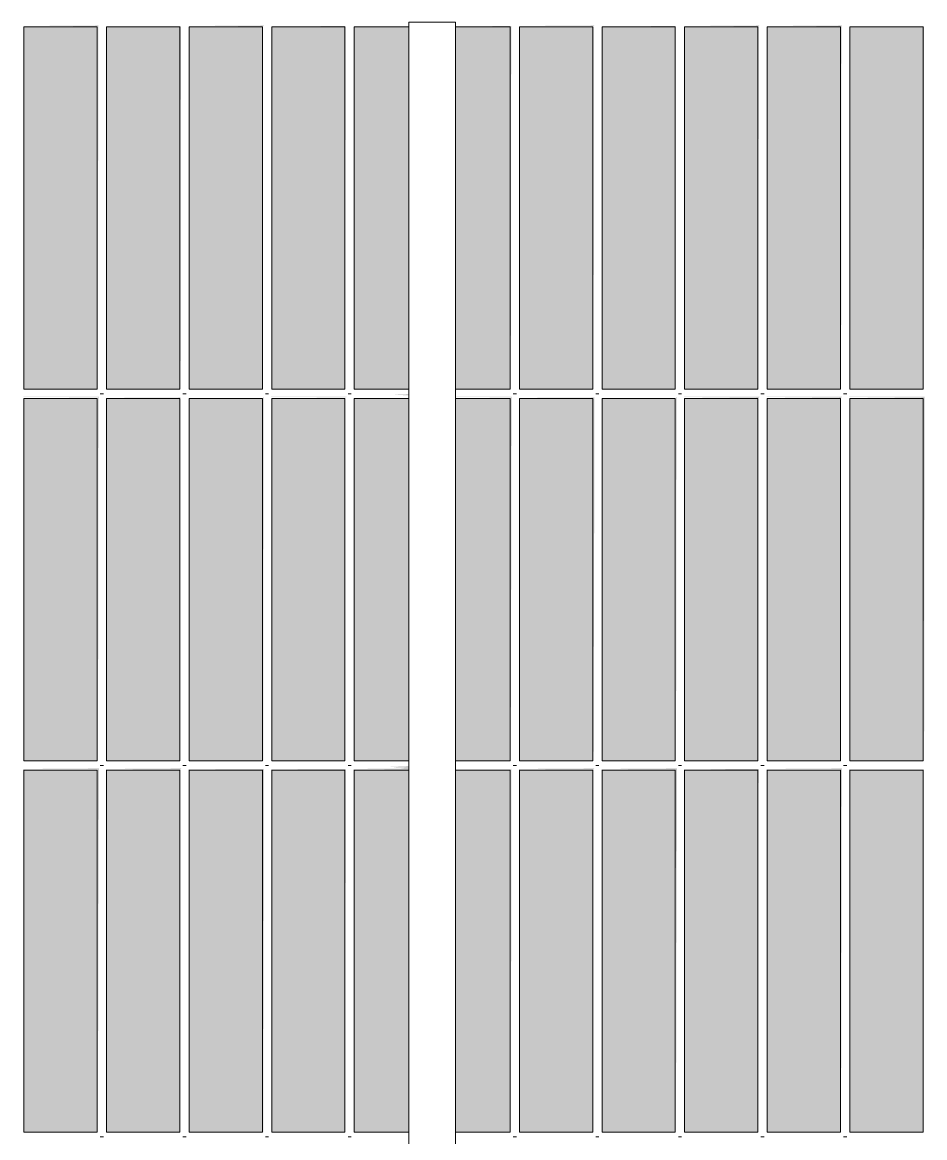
# Model space of a CAD drawing. Header units: metres. Extents: x -14 to 130, y -38 to 4.
# Drawn here: x 109.645 to 110.131, y -30.994 to -30.394 of the extents above; entities that cross this region are included whole.
import ezdxf

# ---------------------------------------------------------------- set-up
doc = ezdxf.new("R2010")
doc.units = ezdxf.units.M
doc.header["$MEASUREMENT"] = 0
doc.layers.add('A-Ost_Ansicht Ost PP_2_140 Brüstung', color=7, linetype='Continuous')
doc.layers.add('A-Ost_Ansicht Ost PP_2_717 Außen Ausstattung', color=7, linetype='Continuous')

msp = doc.modelspace()

# ---------------------------------------------------------------- hatches: boundary and pattern name
at = {"layer": 'A-Ost_Ansicht Ost PP_2_140 Brüstung', "linetype": 'Continuous', "lineweight": 0, "true_color": 0x000000}
for points in [[(109.68534, -30.39623), (109.64587, -30.39623), (109.64587, -30.59123), (109.68534, -30.59123)], [(109.7298, -30.39623), (109.69034, -30.39623), (109.69034, -30.59123), (109.7298, -30.59123)], [(109.7348, -30.39623), (109.7348, -30.59123), (109.77427, -30.59123), (109.77427, -30.39623)], [(109.81873, -30.39623), (109.77927, -30.39623), (109.77927, -30.59123), (109.81873, -30.59123)], [(109.82373, -30.39623), (109.82373, -30.59123), (109.85318, -30.59123), (109.85318, -30.39623)], [(109.87821, -30.39623), (109.87821, -30.59123), (109.90766, -30.59123), (109.90766, -30.39623)], [(109.95212, -30.39623), (109.91266, -30.39623), (109.91266, -30.59123), (109.95212, -30.59123)], [(109.99659, -30.39623), (109.95712, -30.39623), (109.95712, -30.59123), (109.99659, -30.59123)], [(110.00159, -30.59123), (110.04105, -30.59123), (110.04105, -30.39623), (110.00159, -30.39623)], [(110.04605, -30.59123), (110.08552, -30.59123), (110.08552, -30.39623), (110.04605, -30.39623)], [(110.09052, -30.59123), (110.12998, -30.59123), (110.12998, -30.39623), (110.09052, -30.39623)], [(109.64587, -30.59623), (109.64587, -30.79123), (109.68534, -30.79123), (109.68534, -30.59623)], [(109.69034, -30.79123), (109.7298, -30.79123), (109.7298, -30.59623), (109.69034, -30.59623)], [(109.77427, -30.59623), (109.7348, -30.59623), (109.7348, -30.79123), (109.77427, -30.79123)], [(109.77927, -30.59623), (109.77927, -30.79123), (109.81873, -30.79123), (109.81873, -30.59623)], [(109.82373, -30.59623), (109.82373, -30.79123), (109.85318, -30.79123), (109.85318, -30.59623)], [(109.87821, -30.59623), (109.87821, -30.79123), (109.90766, -30.79123), (109.90766, -30.59623)], [(109.91266, -30.79123), (109.95212, -30.79123), (109.95212, -30.59623), (109.91266, -30.59623)], [(109.95712, -30.79123), (109.99659, -30.79123), (109.99659, -30.59623), (109.95712, -30.59623)], [(110.00159, -30.79123), (110.04105, -30.79123), (110.04105, -30.59623), (110.00159, -30.59623)], [(110.04605, -30.59623), (110.04605, -30.79123), (110.08552, -30.79123), (110.08552, -30.59623)], [(110.12998, -30.59623), (110.09052, -30.59623), (110.09052, -30.79123), (110.12998, -30.79123)], [(109.68534, -30.79623), (109.64587, -30.79623), (109.64587, -30.99123), (109.68534, -30.99123)], [(109.69034, -30.79623), (109.69034, -30.99123), (109.7298, -30.99123), (109.7298, -30.79623)], [(109.7348, -30.99123), (109.77427, -30.99123), (109.77427, -30.79623), (109.7348, -30.79623)], [(109.77927, -30.79623), (109.77927, -30.99123), (109.81873, -30.99123), (109.81873, -30.79623)], [(109.82373, -30.99123), (109.85318, -30.99123), (109.85318, -30.79623), (109.82373, -30.79623)], [(109.87821, -30.99123), (109.90766, -30.99123), (109.90766, -30.79623), (109.87821, -30.79623)], [(109.91266, -30.79623), (109.91266, -30.99123), (109.95212, -30.99123), (109.95212, -30.79623)], [(109.95712, -30.99123), (109.99659, -30.99123), (109.99659, -30.79623), (109.95712, -30.79623)], [(110.04105, -30.79623), (110.00159, -30.79623), (110.00159, -30.99123), (110.04105, -30.99123)], [(110.08552, -30.79623), (110.04605, -30.79623), (110.04605, -30.99123), (110.08552, -30.99123)], [(110.09052, -30.79623), (110.09052, -30.99123), (110.12998, -30.99123), (110.12998, -30.79623)]]:
    msp.add_hatch(color=18, dxfattribs=at).paths.add_polyline_path(points)
at = {"layer": 'A-Ost_Ansicht Ost PP_2_717 Außen Ausstattung', "linetype": 'Continuous', "lineweight": 0, "true_color": 0x000000}
for points in [[(109.68623, -30.39534), (109.64498, -30.39534), (109.68592, -30.39564)], [(109.68592, -30.39564), (109.64529, -30.39564), (109.68567, -30.39589)], [(109.64554, -30.39589), (109.68549, -30.39608)], [(109.68549, -30.39608), (109.64572, -30.39608), (109.68538, -30.39619)], [(109.68538, -30.39619), (109.68538, -30.59127), (109.68549, -30.39608)], [(109.68567, -30.39589), (109.68549, -30.59138)], [(109.68567, -30.39589), (109.68567, -30.59156), (109.68592, -30.39564)], [(109.68592, -30.59181), (109.68623, -30.39534)], [(109.68944, -30.39534), (109.73039, -30.39564)], [(109.68975, -30.39564), (109.73014, -30.39589)], [(109.73014, -30.39589), (109.69, -30.39589), (109.72995, -30.39608)], [(109.69019, -30.39608), (109.72984, -30.39619)], [(109.72984, -30.59127), (109.72995, -30.39608)], [(109.73014, -30.39589), (109.72995, -30.59138)], [(109.73014, -30.39589), (109.73014, -30.59156), (109.73039, -30.39564)], [(109.73039, -30.59181), (109.73069, -30.39534)], [(109.77516, -30.39534), (109.73391, -30.39534), (109.77485, -30.39564)], [(109.77485, -30.39564), (109.73422, -30.39564), (109.7746, -30.39589)], [(109.73447, -30.39589), (109.77442, -30.39608)], [(109.73465, -30.39608), (109.7743, -30.39619)], [(109.7743, -30.39619), (109.7743, -30.59127), (109.77442, -30.39608)], [(109.77442, -30.59138), (109.7746, -30.39589)], [(109.77485, -30.39564), (109.7746, -30.59156)], [(109.77516, -30.39534), (109.77485, -30.59181)], [(109.77837, -30.39534), (109.81931, -30.39564)], [(109.81931, -30.39564), (109.77868, -30.39564), (109.81906, -30.39589)], [(109.77893, -30.39589), (109.81888, -30.39608)], [(109.77911, -30.39608), (109.81877, -30.39619)], [(109.81877, -30.39619), (109.81877, -30.59127), (109.81888, -30.39608)], [(109.81888, -30.39608), (109.81888, -30.59138), (109.81906, -30.39589)], [(109.81931, -30.39564), (109.81906, -30.59156)], [(109.81931, -30.59181), (109.81962, -30.39534)], [(109.82284, -30.39534), (109.85318, -30.39564)], [(109.82314, -30.39564), (109.85318, -30.39589)], [(109.85318, -30.39589), (109.82339, -30.39589), (109.85318, -30.39608)], [(109.82358, -30.39608), (109.85318, -30.39619)], [(109.85231, -30.39498), (109.85318, -30.39534)], [(109.85259, -30.39458), (109.85318, -30.39498)], [(109.87819, -30.39534), (109.90824, -30.39564)], [(109.90824, -30.39564), (109.87819, -30.39564), (109.90799, -30.39589)], [(109.90799, -30.39589), (109.87819, -30.39589), (109.90781, -30.39608)], [(109.90781, -30.39608), (109.87819, -30.39608), (109.9077, -30.39619)], [(109.9077, -30.59127), (109.90781, -30.39608)], [(109.90799, -30.39589), (109.90781, -30.59138)], [(109.90799, -30.39589), (109.90799, -30.59156), (109.90824, -30.39564)], [(109.90824, -30.59181), (109.90855, -30.39534)], [(109.95301, -30.39534), (109.91176, -30.39534), (109.95271, -30.39564)], [(109.91207, -30.39564), (109.95246, -30.39589)], [(109.91232, -30.39589), (109.95227, -30.39608)], [(109.95227, -30.39608), (109.91251, -30.39608), (109.95216, -30.39619)], [(109.95227, -30.39608), (109.95216, -30.59127)], [(109.95227, -30.59138), (109.95246, -30.39589)], [(109.95246, -30.39589), (109.95246, -30.59156), (109.95271, -30.39564)], [(109.95271, -30.59181), (109.95301, -30.39534)], [(109.95623, -30.39534), (109.99717, -30.39564)], [(109.99717, -30.39564), (109.95654, -30.39564), (109.99692, -30.39589)], [(109.99692, -30.39589), (109.95679, -30.39589), (109.99674, -30.39608)], [(109.99674, -30.39608), (109.95697, -30.39608), (109.99663, -30.39619)], [(109.99663, -30.59127), (109.99674, -30.39608)], [(109.99674, -30.59138), (109.99692, -30.39589)], [(109.99717, -30.39564), (109.99692, -30.59156)], [(109.99748, -30.39534), (109.99717, -30.59181)], [(110.04194, -30.39534), (110.00069, -30.39534), (110.04164, -30.39564)], [(110.04164, -30.39564), (110.001, -30.39564), (110.04139, -30.39589)], [(110.00125, -30.39589), (110.0412, -30.39608)], [(110.00144, -30.39608), (110.04109, -30.39619)], [(110.04109, -30.39619), (110.04109, -30.59127), (110.0412, -30.39608)], [(110.0412, -30.59138), (110.04139, -30.39589)], [(110.04139, -30.39589), (110.04139, -30.59156), (110.04164, -30.39564)], [(110.04164, -30.59181), (110.04194, -30.39534)], [(110.08641, -30.39534), (110.04516, -30.39534), (110.0861, -30.39564)], [(110.0861, -30.39564), (110.04547, -30.39564), (110.08585, -30.39589)], [(110.08585, -30.39589), (110.04572, -30.39589), (110.08567, -30.39608)], [(110.0459, -30.39608), (110.08555, -30.39619)], [(110.08555, -30.59127), (110.08567, -30.39608)], [(110.08567, -30.39608), (110.08567, -30.59138), (110.08585, -30.39589)], [(110.08585, -30.39589), (110.08585, -30.59156), (110.0861, -30.39564)], [(110.08641, -30.39534), (110.0861, -30.59181)], [(110.08962, -30.39534), (110.13056, -30.39564)], [(110.08993, -30.39564), (110.13031, -30.39589)], [(110.13031, -30.39589), (110.09018, -30.39589), (110.13013, -30.39608)], [(110.13013, -30.39608), (110.09036, -30.39608), (110.13002, -30.39619)], [(110.13013, -30.39608), (110.13002, -30.59127)], [(110.13013, -30.59138), (110.13031, -30.39589)], [(110.13031, -30.39589), (110.13031, -30.59156), (110.13056, -30.39564)], [(110.13056, -30.59181), (110.13087, -30.39534)], [(109.84111, -30.59127), (109.85318, -30.59138)], [(109.84153, -30.59138), (109.85318, -30.59156)], [(109.84192, -30.59156), (109.85318, -30.59181)], [(109.84228, -30.59181), (109.85318, -30.59212)], [(109.68623, -30.59534), (109.64498, -30.59534), (109.68592, -30.59564)], [(109.64529, -30.59564), (109.68567, -30.59589)], [(109.68567, -30.59589), (109.64554, -30.59589), (109.68549, -30.59608)], [(109.64572, -30.59608), (109.68538, -30.59619)], [(109.68538, -30.59619), (109.68538, -30.79127), (109.68549, -30.59608)], [(109.68549, -30.79138), (109.68567, -30.59589)], [(109.68592, -30.59564), (109.68567, -30.79156)], [(109.68592, -30.59564), (109.68592, -30.79181), (109.68623, -30.59534)], [(109.68944, -30.59534), (109.73039, -30.59564)], [(109.73039, -30.59564), (109.68975, -30.59564), (109.73014, -30.59589)], [(109.69, -30.59589), (109.72995, -30.59608)], [(109.69019, -30.59608), (109.72984, -30.59619)], [(109.72995, -30.59608), (109.72984, -30.79127)], [(109.73014, -30.59589), (109.72995, -30.79138)], [(109.73039, -30.59564), (109.73014, -30.79156)], [(109.73039, -30.79181), (109.73069, -30.59534)], [(109.73391, -30.59534), (109.77485, -30.59564)], [(109.73422, -30.59564), (109.7746, -30.59589)], [(109.7746, -30.59589), (109.73447, -30.59589), (109.77442, -30.59608)], [(109.77442, -30.59608), (109.73465, -30.59608), (109.7743, -30.59619)], [(109.77442, -30.59608), (109.7743, -30.79127)], [(109.7746, -30.59589), (109.77442, -30.79138)], [(109.77485, -30.59564), (109.7746, -30.79156)], [(109.77485, -30.59564), (109.77485, -30.79181), (109.77516, -30.59534)], [(109.81962, -30.59534), (109.77837, -30.59534), (109.81931, -30.59564)], [(109.77868, -30.59564), (109.81906, -30.59589)], [(109.81906, -30.59589), (109.77893, -30.59589), (109.81888, -30.59608)], [(109.77911, -30.59608), (109.81877, -30.59619)], [(109.81877, -30.79127), (109.81888, -30.59608)], [(109.81888, -30.79138), (109.81906, -30.59589)], [(109.81906, -30.79156), (109.81931, -30.59564)], [(109.81931, -30.79181), (109.81962, -30.59534)], [(109.82284, -30.59534), (109.85318, -30.59564)], [(109.82314, -30.59564), (109.85318, -30.59589)], [(109.82339, -30.59589), (109.85318, -30.59608)], [(109.82358, -30.59608), (109.85318, -30.59619)], [(109.84259, -30.59212), (109.85318, -30.59248)], [(109.84284, -30.59248), (109.85318, -30.59287)], [(109.84284, -30.59498), (109.85318, -30.59534)], [(109.84302, -30.59287), (109.85318, -30.5933)], [(109.84302, -30.59458), (109.85318, -30.59498)], [(109.84314, -30.5933), (109.85318, -30.59373)], [(109.85318, -30.59416), (109.84314, -30.59416), (109.85318, -30.59458)], [(109.85318, -30.59373), (109.84317, -30.59373), (109.85318, -30.59416)], [(109.90855, -30.59534), (109.87819, -30.59534), (109.90824, -30.59564)], [(109.87819, -30.59564), (109.90799, -30.59589)], [(109.90799, -30.59589), (109.87819, -30.59589), (109.90781, -30.59608)], [(109.87819, -30.59619), (109.9077, -30.59619), (109.87819, -30.59608)], [(109.90781, -30.59608), (109.9077, -30.79127)], [(109.90781, -30.59608), (109.90781, -30.79138), (109.90799, -30.59589)], [(109.90799, -30.59589), (109.90799, -30.79156), (109.90824, -30.59564)], [(109.90824, -30.59564), (109.90824, -30.79181), (109.90855, -30.59534)], [(109.91176, -30.59534), (109.95271, -30.59564)], [(109.95271, -30.59564), (109.91207, -30.59564), (109.95246, -30.59589)], [(109.91232, -30.59589), (109.95227, -30.59608)], [(109.91251, -30.59608), (109.95216, -30.59619)], [(109.95216, -30.59619), (109.95216, -30.79127), (109.95227, -30.59608)], [(109.95246, -30.59589), (109.95227, -30.79138)], [(109.95246, -30.59589), (109.95246, -30.79156), (109.95271, -30.59564)], [(109.95271, -30.59564), (109.95271, -30.79181), (109.95301, -30.59534)], [(109.95623, -30.59534), (109.99717, -30.59564)], [(109.95654, -30.59564), (109.99692, -30.59589)], [(109.95679, -30.59589), (109.99674, -30.59608)], [(109.95697, -30.59608), (109.99663, -30.59619)], [(109.99663, -30.59619), (109.99663, -30.79127), (109.99674, -30.59608)], [(109.99692, -30.59589), (109.99674, -30.79138)], [(109.99692, -30.79156), (109.99717, -30.59564)], [(109.99717, -30.59564), (109.99717, -30.79181), (109.99748, -30.59534)], [(110.04194, -30.59534), (110.00069, -30.59534), (110.04164, -30.59564)], [(110.04164, -30.59564), (110.001, -30.59564), (110.04139, -30.59589)], [(110.04139, -30.59589), (110.00125, -30.59589), (110.0412, -30.59608)], [(110.00144, -30.59608), (110.04109, -30.59619)], [(110.04109, -30.59619), (110.04109, -30.79127), (110.0412, -30.59608)], [(110.04139, -30.59589), (110.0412, -30.79138)], [(110.04139, -30.79156), (110.04164, -30.59564)], [(110.04194, -30.59534), (110.04164, -30.79181)], [(110.08641, -30.59534), (110.04516, -30.59534), (110.0861, -30.59564)], [(110.0861, -30.59564), (110.04547, -30.59564), (110.08585, -30.59589)], [(110.08585, -30.59589), (110.04572, -30.59589), (110.08567, -30.59608)], [(110.08567, -30.59608), (110.0459, -30.59608), (110.08555, -30.59619)], [(110.08555, -30.59619), (110.08555, -30.79127), (110.08567, -30.59608)], [(110.08567, -30.79138), (110.08585, -30.59589)], [(110.0861, -30.59564), (110.08585, -30.79156)], [(110.08641, -30.59534), (110.0861, -30.79181)], [(110.13087, -30.59534), (110.08962, -30.59534), (110.13056, -30.59564)], [(110.13056, -30.59564), (110.08993, -30.59564), (110.13031, -30.59589)], [(110.09018, -30.59589), (110.13013, -30.59608)], [(110.13013, -30.59608), (110.09036, -30.59608), (110.13002, -30.59619)], [(110.13002, -30.59619), (110.13002, -30.79127), (110.13013, -30.59608)], [(110.13013, -30.79138), (110.13031, -30.59589)], [(110.13031, -30.59589), (110.13031, -30.79156), (110.13056, -30.59564)], [(110.13056, -30.59564), (110.13056, -30.79181), (110.13087, -30.59534)], [(109.68623, -30.79534), (109.64498, -30.79534), (109.68592, -30.79564)], [(109.64529, -30.79564), (109.68567, -30.79589)], [(109.64554, -30.79589), (109.68549, -30.79608)], [(109.64572, -30.79608), (109.68538, -30.79619)], [(109.68538, -30.99127), (109.68549, -30.79608)], [(109.68567, -30.79589), (109.68549, -30.99138)], [(109.68567, -30.79589), (109.68567, -30.99156), (109.68592, -30.79564)], [(109.68592, -30.79564), (109.68592, -30.99181), (109.68623, -30.79534)], [(109.73069, -30.79534), (109.68944, -30.79534), (109.73039, -30.79564)], [(109.68975, -30.79564), (109.73014, -30.79589)], [(109.73014, -30.79589), (109.69, -30.79589), (109.72995, -30.79608)], [(109.72995, -30.79608), (109.69019, -30.79608), (109.72984, -30.79619)], [(109.72984, -30.99127), (109.72995, -30.79608)], [(109.73014, -30.79589), (109.72995, -30.99138)], [(109.73039, -30.79564), (109.73014, -30.99156)], [(109.73039, -30.99181), (109.73069, -30.79534)], [(109.73391, -30.79534), (109.77485, -30.79564)], [(109.73422, -30.79564), (109.7746, -30.79589)], [(109.7746, -30.79589), (109.73447, -30.79589), (109.77442, -30.79608)], [(109.73465, -30.79608), (109.7743, -30.79619)], [(109.77442, -30.79608), (109.7743, -30.99127)], [(109.7746, -30.79589), (109.77442, -30.99138)], [(109.7746, -30.79589), (109.7746, -30.99156), (109.77485, -30.79564)], [(109.77485, -30.79564), (109.77485, -30.99181), (109.77516, -30.79534)], [(109.77837, -30.79534), (109.81931, -30.79564)], [(109.77868, -30.79564), (109.81906, -30.79589)], [(109.81906, -30.79589), (109.77893, -30.79589), (109.81888, -30.79608)], [(109.77911, -30.79608), (109.81877, -30.79619)], [(109.81877, -30.79619), (109.81877, -30.99127), (109.81888, -30.79608)], [(109.81888, -30.79608), (109.81888, -30.99138), (109.81906, -30.79589)], [(109.81931, -30.79564), (109.81906, -30.99156)], [(109.81931, -30.99181), (109.81962, -30.79534)], [(109.85318, -30.79534), (109.82284, -30.79534), (109.85318, -30.79564)], [(109.85318, -30.79564), (109.82314, -30.79564), (109.85318, -30.79589)], [(109.82339, -30.79589), (109.85318, -30.79608)], [(109.85318, -30.79608), (109.82358, -30.79608), (109.85318, -30.79619)], [(109.84111, -30.79127), (109.85318, -30.79138)], [(109.84153, -30.79138), (109.85318, -30.79156)], [(109.84192, -30.79156), (109.85318, -30.79181)], [(109.84228, -30.79181), (109.85318, -30.79212)], [(109.84259, -30.79212), (109.85318, -30.79248)], [(109.84284, -30.79248), (109.85318, -30.79287)], [(109.85318, -30.79498), (109.84284, -30.79498), (109.85318, -30.79534)], [(109.84302, -30.79287), (109.85318, -30.7933)], [(109.85318, -30.79458), (109.84302, -30.79458), (109.85318, -30.79498)], [(109.84314, -30.7933), (109.85318, -30.79373)], [(109.85318, -30.79416), (109.84314, -30.79416), (109.85318, -30.79458)], [(109.84317, -30.79373), (109.85318, -30.79416)], [(109.87819, -30.79534), (109.90824, -30.79564)], [(109.87819, -30.79564), (109.90799, -30.79589)], [(109.87819, -30.79589), (109.90781, -30.79608)], [(109.8782, -30.79608), (109.9077, -30.79619)], [(109.9077, -30.99127), (109.90781, -30.79608)], [(109.90781, -30.79608), (109.90781, -30.99138), (109.90799, -30.79589)], [(109.90799, -30.99156), (109.90824, -30.79564)], [(109.90824, -30.79564), (109.90824, -30.99181), (109.90855, -30.79534)], [(109.95301, -30.79534), (109.91176, -30.79534), (109.95271, -30.79564)], [(109.91207, -30.79564), (109.95246, -30.79589)], [(109.95246, -30.79589), (109.91232, -30.79589), (109.95227, -30.79608)], [(109.91251, -30.79608), (109.95216, -30.79619)], [(109.95216, -30.99127), (109.95227, -30.79608)], [(109.95246, -30.79589), (109.95227, -30.99138)], [(109.95271, -30.79564), (109.95246, -30.99156)], [(109.95271, -30.99181), (109.95301, -30.79534)], [(109.99748, -30.79534), (109.95623, -30.79534), (109.99717, -30.79564)], [(109.95654, -30.79564), (109.99692, -30.79589)], [(109.99692, -30.79589), (109.95679, -30.79589), (109.99674, -30.79608)], [(109.99674, -30.79608), (109.95697, -30.79608), (109.99663, -30.79619)], [(109.99663, -30.99127), (109.99674, -30.79608)], [(109.99674, -30.79608), (109.99674, -30.99138), (109.99692, -30.79589)], [(109.99692, -30.79589), (109.99692, -30.99156), (109.99717, -30.79564)], [(109.99717, -30.79564), (109.99717, -30.99181), (109.99748, -30.79534)], [(110.00069, -30.79534), (110.04164, -30.79564)], [(110.04164, -30.79564), (110.001, -30.79564), (110.04139, -30.79589)], [(110.04139, -30.79589), (110.00125, -30.79589), (110.0412, -30.79608)], [(110.0412, -30.79608), (110.00144, -30.79608), (110.04109, -30.79619)], [(110.04109, -30.99127), (110.0412, -30.79608)], [(110.0412, -30.79608), (110.0412, -30.99138), (110.04139, -30.79589)], [(110.04164, -30.79564), (110.04139, -30.99156)], [(110.04164, -30.99181), (110.04194, -30.79534)], [(110.08641, -30.79534), (110.04516, -30.79534), (110.0861, -30.79564)], [(110.04547, -30.79564), (110.08585, -30.79589)], [(110.04572, -30.79589), (110.08567, -30.79608)], [(110.08567, -30.79608), (110.0459, -30.79608), (110.08555, -30.79619)], [(110.08555, -30.99127), (110.08567, -30.79608)], [(110.08567, -30.79608), (110.08567, -30.99138), (110.08585, -30.79589)], [(110.08585, -30.79589), (110.08585, -30.99156), (110.0861, -30.79564)], [(110.0861, -30.79564), (110.0861, -30.99181), (110.08641, -30.79534)], [(110.08962, -30.79534), (110.13056, -30.79564)], [(110.08993, -30.79564), (110.13031, -30.79589)], [(110.09018, -30.79589), (110.13013, -30.79608)], [(110.09036, -30.79608), (110.13002, -30.79619)], [(110.13013, -30.79608), (110.13002, -30.99127)], [(110.13013, -30.79608), (110.13013, -30.99138), (110.13031, -30.79589)], [(110.13056, -30.79564), (110.13031, -30.99156)], [(110.13056, -30.99181), (110.13087, -30.79534)], [(109.84111, -30.99127), (109.85318, -30.99138)], [(109.84153, -30.99138), (109.85318, -30.99156)], [(109.84192, -30.99156), (109.85318, -30.99181)], [(109.84228, -30.99181), (109.85318, -30.99212)], [(109.84259, -30.99212), (109.85318, -30.99248)], [(109.84284, -30.99248), (109.85318, -30.99287)], [(109.84302, -30.99287), (109.85318, -30.9933)], [(109.84314, -30.9933), (109.85318, -30.99373)], [(109.84317, -30.99373), (109.85318, -30.99416)]]:
    msp.add_hatch(color=18, dxfattribs=at).paths.add_polyline_path(points)

# ---------------------------------------------------------------- linework, layer by layer
at = {"layer": 'A-Ost_Ansicht Ost PP_2_717 Außen Ausstattung', "color": 7, "linetype": 'Continuous', "lineweight": 13, "ltscale": 1000}
for p, q in [((109.85318, -30.39373), (109.87818, -30.39373)), ((109.85318, -31.32747), (109.85318, -30.39373)), ((109.87818, -31.32297), (109.87818, -30.39373)), ((109.64587, -30.59126), (109.64587, -30.39622)), ((109.64587, -30.39623), (109.68534, -30.39623)), ((109.68534, -30.59126), (109.68534, -30.39622)), ((109.69034, -30.59126), (109.69034, -30.39622)), ((109.69034, -30.39623), (109.7298, -30.39623)), ((109.7298, -30.59126), (109.7298, -30.39622)), ((109.7348, -30.59126), (109.7348, -30.39622)), ((109.7348, -30.39623), (109.77427, -30.39623)), ((109.77427, -30.59126), (109.77427, -30.39622)), ((109.77927, -30.59126), (109.77927, -30.39622)), ((109.77927, -30.39623), (109.81873, -30.39623)), ((109.81873, -30.59126), (109.81873, -30.39622)), ((109.82373, -30.59126), (109.82373, -30.39622)), ((109.82373, -30.39623), (109.85318, -30.39623)), ((109.87818, -30.39623), (109.90766, -30.39623)), ((109.87821, -30.59123), (109.87821, -30.39623)), ((109.90766, -30.59126), (109.90766, -30.39622)), ((109.91266, -30.59126), (109.91266, -30.39622)), ((109.91266, -30.39623), (109.95212, -30.39623)), ((109.95212, -30.59123), (109.95212, -30.39622)), ((109.95712, -30.59123), (109.95712, -30.39622)), ((109.95712, -30.39623), (109.99659, -30.39623)), ((109.99659, -30.59123), (109.99659, -30.39622)), ((110.00159, -30.59123), (110.00159, -30.39622)), ((110.00159, -30.39623), (110.04105, -30.39623)), ((110.04105, -30.59123), (110.04105, -30.39622)), ((110.04605, -30.59123), (110.04605, -30.39622)), ((110.04605, -30.39623), (110.08552, -30.39623)), ((110.08552, -30.59123), (110.08552, -30.39622)), ((110.09052, -30.59123), (110.09052, -30.39622)), ((110.09052, -30.39623), (110.12998, -30.39623)), ((110.12998, -30.59123), (110.12998, -30.39622)), ((109.64587, -30.59123), (109.68534, -30.59123)), ((109.69034, -30.59123), (109.7298, -30.59123)), ((109.7348, -30.59123), (109.77427, -30.59123)), ((109.77927, -30.59123), (109.81873, -30.59123)), ((109.82373, -30.59123), (109.85318, -30.59123)), ((109.87818, -30.59123), (109.90766, -30.59123)), ((109.91266, -30.59123), (109.95212, -30.59123)), ((109.95712, -30.59123), (109.99659, -30.59123)), ((110.00159, -30.59123), (110.04105, -30.59123)), ((110.04605, -30.59123), (110.08552, -30.59123)), ((110.09052, -30.59123), (110.12998, -30.59123)), ((109.64587, -30.79126), (109.64587, -30.59622)), ((109.64587, -30.59623), (109.68534, -30.59623)), ((109.68534, -30.79126), (109.68534, -30.59622)), ((109.68698, -30.59373), (109.6874, -30.59373)), ((109.6874, -30.59373), (109.68784, -30.59373)), ((109.68784, -30.59373), (109.68827, -30.59373)), ((109.68827, -30.59373), (109.68869, -30.59373)), ((109.69034, -30.79126), (109.69034, -30.59622)), ((109.69034, -30.59623), (109.7298, -30.59623)), ((109.7298, -30.79126), (109.7298, -30.59622)), ((109.73144, -30.59373), (109.73187, -30.59373)), ((109.73187, -30.59373), (109.7323, -30.59373)), ((109.7323, -30.59373), (109.73273, -30.59373)), ((109.73273, -30.59373), (109.73315, -30.59373)), ((109.7348, -30.79126), (109.7348, -30.59622)), ((109.7348, -30.59623), (109.77427, -30.59623)), ((109.77427, -30.79126), (109.77427, -30.59622)), ((109.77591, -30.59373), (109.77633, -30.59373)), ((109.77633, -30.59373), (109.77676, -30.59373)), ((109.77676, -30.59373), (109.7772, -30.59373)), ((109.7772, -30.59373), (109.77762, -30.59373)), ((109.77927, -30.79126), (109.77927, -30.59622)), ((109.77927, -30.59623), (109.81873, -30.59623)), ((109.81873, -30.79126), (109.81873, -30.59622)), ((109.82037, -30.59373), (109.82079, -30.59373)), ((109.82079, -30.59373), (109.82123, -30.59373)), ((109.82123, -30.59373), (109.82166, -30.59373)), ((109.82166, -30.59373), (109.82208, -30.59373)), ((109.82373, -30.79126), (109.82373, -30.59622)), ((109.82373, -30.59623), (109.85318, -30.59623)), ((109.87818, -30.59623), (109.90766, -30.59623)), ((109.87821, -30.79123), (109.87821, -30.59623)), ((109.90766, -30.79126), (109.90766, -30.59622)), ((109.9093, -30.59373), (109.90972, -30.59373)), ((109.90972, -30.59373), (109.91016, -30.59373)), ((109.91016, -30.59373), (109.91059, -30.59373)), ((109.91059, -30.59373), (109.91101, -30.59373)), ((109.91266, -30.79126), (109.91266, -30.59622)), ((109.91266, -30.59623), (109.95212, -30.59623)), ((109.95212, -30.79123), (109.95212, -30.59622)), ((109.95377, -30.59373), (109.95419, -30.59373)), ((109.95419, -30.59373), (109.95462, -30.59373)), ((109.95462, -30.59373), (109.95506, -30.59373)), ((109.95506, -30.59373), (109.95548, -30.59373)), ((109.95712, -30.79123), (109.95712, -30.59622)), ((109.95712, -30.59623), (109.99659, -30.59623)), ((109.99659, -30.79123), (109.99659, -30.59622)), ((109.99823, -30.59373), (109.99865, -30.59373)), ((109.99865, -30.59373), (109.99909, -30.59373)), ((109.99909, -30.59373), (109.99952, -30.59373)), ((109.99952, -30.59373), (109.99994, -30.59373)), ((110.00159, -30.79123), (110.00159, -30.59622)), ((110.00159, -30.59623), (110.04105, -30.59623)), ((110.04105, -30.79123), (110.04105, -30.59622)), ((110.04269, -30.59373), (110.04312, -30.59373)), ((110.04312, -30.59373), (110.04355, -30.59373)), ((110.04355, -30.59373), (110.04398, -30.59373)), ((110.04398, -30.59373), (110.0444, -30.59373)), ((110.04605, -30.79123), (110.04605, -30.59622)), ((110.04605, -30.59623), (110.08552, -30.59623)), ((110.08552, -30.79123), (110.08552, -30.59622)), ((110.08716, -30.59373), (110.08758, -30.59373)), ((110.08758, -30.59373), (110.08801, -30.59373)), ((110.08801, -30.59373), (110.08845, -30.59373)), ((110.08845, -30.59373), (110.08887, -30.59373)), ((110.09052, -30.79123), (110.09052, -30.59622)), ((110.09052, -30.59623), (110.12998, -30.59623)), ((110.12998, -30.79123), (110.12998, -30.59622)), ((109.64587, -30.79123), (109.68534, -30.79123)), ((109.64587, -30.99126), (109.64587, -30.79622)), ((109.64587, -30.79623), (109.68534, -30.79623)), ((109.68534, -30.99126), (109.68534, -30.79622)), ((109.68698, -30.79373), (109.6874, -30.79373)), ((109.6874, -30.79373), (109.68784, -30.79373)), ((109.68784, -30.79373), (109.68827, -30.79373)), ((109.68827, -30.79373), (109.68869, -30.79373)), ((109.69034, -30.79123), (109.7298, -30.79123)), ((109.69034, -30.99126), (109.69034, -30.79622)), ((109.69034, -30.79623), (109.7298, -30.79623)), ((109.7298, -30.99126), (109.7298, -30.79622)), ((109.73144, -30.79373), (109.73187, -30.79373)), ((109.73187, -30.79373), (109.7323, -30.79373)), ((109.7323, -30.79373), (109.73273, -30.79373)), ((109.73273, -30.79373), (109.73315, -30.79373)), ((109.7348, -30.79123), (109.77427, -30.79123)), ((109.7348, -30.99126), (109.7348, -30.79622)), ((109.7348, -30.79623), (109.77427, -30.79623)), ((109.77427, -30.99126), (109.77427, -30.79622)), ((109.77591, -30.79373), (109.77633, -30.79373)), ((109.77633, -30.79373), (109.77676, -30.79373)), ((109.77676, -30.79373), (109.7772, -30.79373)), ((109.7772, -30.79373), (109.77762, -30.79373)), ((109.77927, -30.79123), (109.81873, -30.79123)), ((109.77927, -30.99126), (109.77927, -30.79622)), ((109.77927, -30.79623), (109.81873, -30.79623)), ((109.81873, -30.99126), (109.81873, -30.79622)), ((109.82037, -30.79373), (109.82079, -30.79373)), ((109.82079, -30.79373), (109.82123, -30.79373)), ((109.82123, -30.79373), (109.82166, -30.79373)), ((109.82166, -30.79373), (109.82208, -30.79373)), ((109.82373, -30.79123), (109.85318, -30.79123)), ((109.82373, -30.99126), (109.82373, -30.79622)), ((109.82373, -30.79623), (109.85318, -30.79623)), ((109.87818, -30.79123), (109.90766, -30.79123)), ((109.87818, -30.79623), (109.90766, -30.79623)), ((109.87821, -30.99123), (109.87821, -30.79623)), ((109.90766, -30.99126), (109.90766, -30.79622)), ((109.9093, -30.79373), (109.90972, -30.79373)), ((109.90972, -30.79373), (109.91016, -30.79373)), ((109.91016, -30.79373), (109.91059, -30.79373)), ((109.91059, -30.79373), (109.91101, -30.79373)), ((109.91266, -30.79123), (109.95212, -30.79123)), ((109.91266, -30.99126), (109.91266, -30.79622)), ((109.91266, -30.79623), (109.95212, -30.79623)), ((109.95212, -30.99123), (109.95212, -30.79622)), ((109.95377, -30.79373), (109.95419, -30.79373)), ((109.95419, -30.79373), (109.95462, -30.79373)), ((109.95462, -30.79373), (109.95506, -30.79373)), ((109.95506, -30.79373), (109.95548, -30.79373)), ((109.95712, -30.79123), (109.99659, -30.79123)), ((109.95712, -30.99123), (109.95712, -30.79622)), ((109.95712, -30.79623), (109.99659, -30.79623)), ((109.99659, -30.99123), (109.99659, -30.79622)), ((109.99823, -30.79373), (109.99865, -30.79373)), ((109.99865, -30.79373), (109.99909, -30.79373)), ((109.99909, -30.79373), (109.99952, -30.79373)), ((109.99952, -30.79373), (109.99994, -30.79373)), ((110.00159, -30.79123), (110.04105, -30.79123)), ((110.00159, -30.99123), (110.00159, -30.79622)), ((110.00159, -30.79623), (110.04105, -30.79623)), ((110.04105, -30.99123), (110.04105, -30.79622)), ((110.04269, -30.79373), (110.04312, -30.79373)), ((110.04312, -30.79373), (110.04355, -30.79373)), ((110.04355, -30.79373), (110.04398, -30.79373)), ((110.04398, -30.79373), (110.0444, -30.79373)), ((110.04605, -30.79123), (110.08552, -30.79123)), ((110.04605, -30.99123), (110.04605, -30.79622)), ((110.04605, -30.79623), (110.08552, -30.79623)), ((110.08552, -30.99123), (110.08552, -30.79622)), ((110.08716, -30.79373), (110.08758, -30.79373)), ((110.08758, -30.79373), (110.08801, -30.79373)), ((110.08801, -30.79373), (110.08845, -30.79373)), ((110.08845, -30.79373), (110.08887, -30.79373)), ((110.09052, -30.79123), (110.12998, -30.79123)), ((110.09052, -30.99123), (110.09052, -30.79622)), ((110.09052, -30.79623), (110.12998, -30.79623)), ((110.12998, -30.99123), (110.12998, -30.79622)), ((109.64587, -30.99123), (109.68534, -30.99123)), ((109.68698, -30.99373), (109.6874, -30.99373)), ((109.6874, -30.99373), (109.68784, -30.99373)), ((109.68784, -30.99373), (109.68827, -30.99373)), ((109.68827, -30.99373), (109.68869, -30.99373)), ((109.69034, -30.99123), (109.7298, -30.99123)), ((109.73144, -30.99373), (109.73187, -30.99373)), ((109.73187, -30.99373), (109.7323, -30.99373)), ((109.7323, -30.99373), (109.73273, -30.99373)), ((109.73273, -30.99373), (109.73315, -30.99373)), ((109.7348, -30.99123), (109.77427, -30.99123)), ((109.77591, -30.99373), (109.77633, -30.99373)), ((109.77633, -30.99373), (109.77676, -30.99373)), ((109.77676, -30.99373), (109.7772, -30.99373)), ((109.7772, -30.99373), (109.77762, -30.99373)), ((109.77927, -30.99123), (109.81873, -30.99123)), ((109.82037, -30.99373), (109.82079, -30.99373)), ((109.82079, -30.99373), (109.82123, -30.99373)), ((109.82123, -30.99373), (109.82166, -30.99373)), ((109.82166, -30.99373), (109.82208, -30.99373)), ((109.82373, -30.99123), (109.85318, -30.99123)), ((109.87818, -30.99123), (109.90766, -30.99123)), ((109.9093, -30.99373), (109.90972, -30.99373)), ((109.90972, -30.99373), (109.91016, -30.99373)), ((109.91016, -30.99373), (109.91059, -30.99373)), ((109.91059, -30.99373), (109.91101, -30.99373)), ((109.91266, -30.99123), (109.95212, -30.99123)), ((109.95377, -30.99373), (109.95419, -30.99373)), ((109.95419, -30.99373), (109.95462, -30.99373)), ((109.95462, -30.99373), (109.95506, -30.99373)), ((109.95506, -30.99373), (109.95548, -30.99373)), ((109.95712, -30.99123), (109.99659, -30.99123)), ((109.99823, -30.99373), (109.99865, -30.99373)), ((109.99865, -30.99373), (109.99909, -30.99373)), ((109.99909, -30.99373), (109.99952, -30.99373)), ((109.99952, -30.99373), (109.99994, -30.99373)), ((110.00159, -30.99123), (110.04105, -30.99123)), ((110.04269, -30.99373), (110.04312, -30.99373)), ((110.04312, -30.99373), (110.04355, -30.99373)), ((110.04355, -30.99373), (110.04398, -30.99373)), ((110.04398, -30.99373), (110.0444, -30.99373)), ((110.04605, -30.99123), (110.08552, -30.99123)), ((110.08716, -30.99373), (110.08758, -30.99373)), ((110.08758, -30.99373), (110.08801, -30.99373)), ((110.08801, -30.99373), (110.08845, -30.99373)), ((110.08845, -30.99373), (110.08887, -30.99373)), ((110.09052, -30.99123), (110.12998, -30.99123))]:
    msp.add_line(p, q, dxfattribs=at)

doc.saveas('drawing.dxf')
